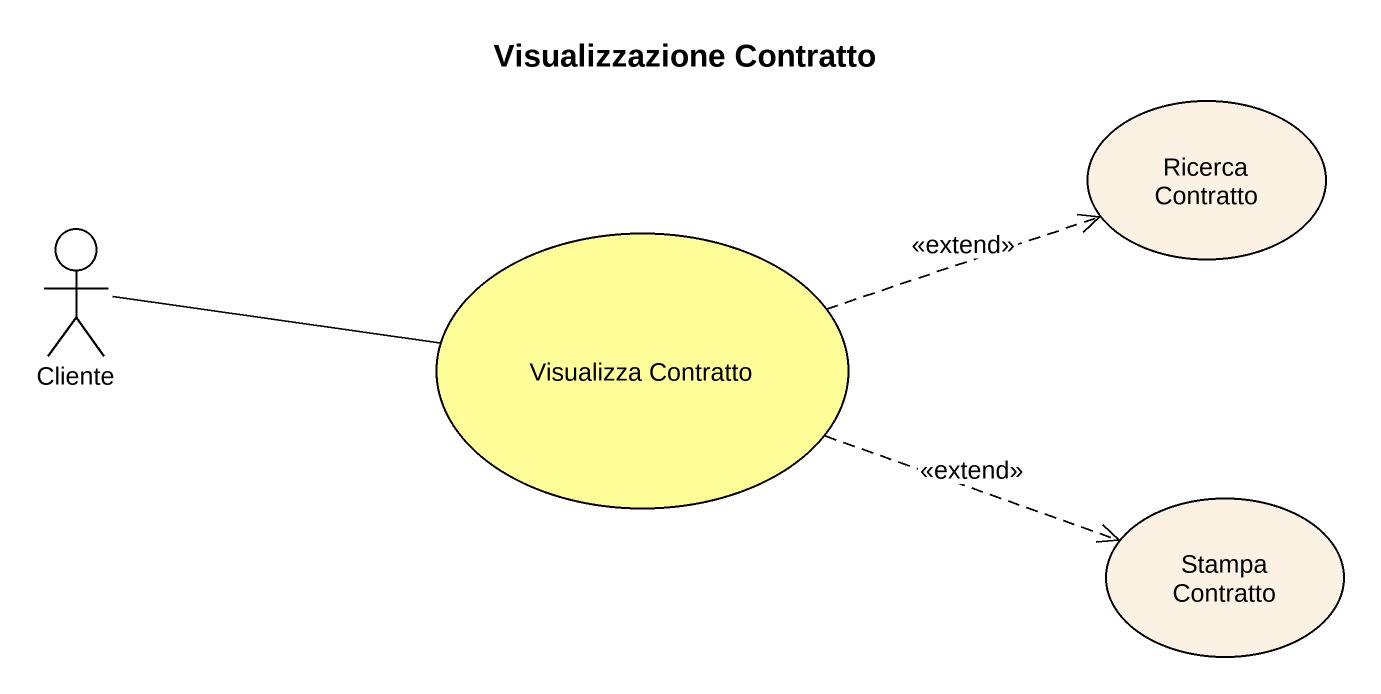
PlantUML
@startuml
title Visualizzazione Contratto
usecase "Ricerca Contratto" as Ricerca_Contratto
actor Cliente
usecase "Visualizza Contratto" as Visualizza_Contratto #FFFE99
usecase "Stampa Contratto" as Stampa_Contratto
Cliente -right- Visualizza_Contratto
Visualizza_Contratto .right.> Ricerca_Contratto : <<extend>>
Visualizza_Contratto .right.> Stampa_Contratto : <<extend>>
@enduml
